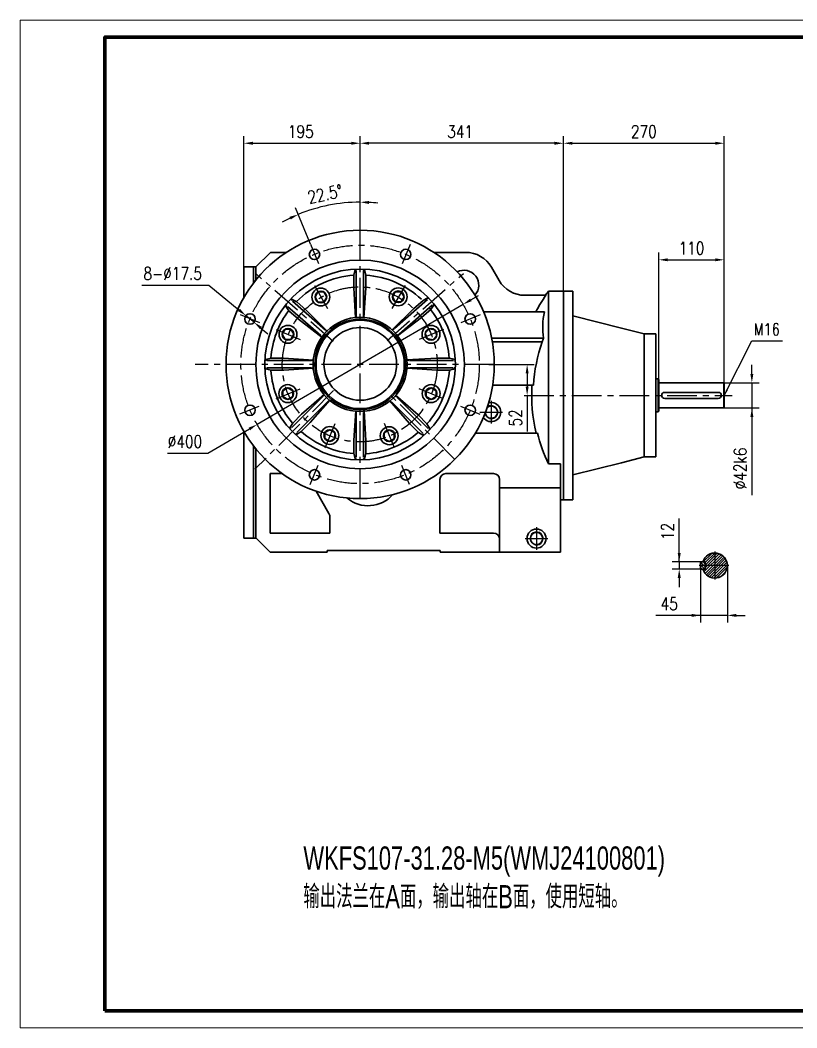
# Model space of a CAD drawing. Header units: millimetres. Extents: x -1466 to 8250, y 399 to 8593.
# Drawn here: x 5860 to 7163, y 1734 to 3425 of the extents above; entities that cross this region are included whole.
import ezdxf

# ---------------------------------------------------------------- set-up
doc = ezdxf.new("R2010")
doc.units = ezdxf.units.MM
doc.header["$LTSCALE"] = 40
doc.linetypes.add('CENTER', pattern=[2, 1.25, -0.25, 0.25, -0.25])
doc.layers.get('0').update_dxf_attribs({"lineweight": 35})
for name, color, linetype, lineweight in [('1轮廓实线层', 7, 'Continuous', 35), ('DRAWING', 7, 'Continuous', 35), ('图眶', 5, 'Continuous', 80), ('细实线', 4, 'Continuous', 20)]:
    doc.layers.add(name, color=color, linetype=linetype, lineweight=lineweight)
for name, color, linetype in [('2细线层', 4, 'Continuous'), ('3中心线层', 1, 'CENTER'), ('5剖面线层', 2, 'Continuous'), ('7标注层', 4, 'Continuous'), ('CENTER', 1, 'CENTER'), ('DD', 7, 'Continuous'), ('dim', 7, 'Continuous'), ('粗', 7, 'Continuous')]:
    doc.layers.add(name, color=color, linetype=linetype)
doc.styles.add('PC_TEXTSTYLE', font='romans.shx', dxfattribs={"width": 0.8, "bigfont": 'hzfs.shx'})
doc.styles.get("Standard").update_dxf_attribs({"font": 'thenor.shx', "width": 0.707, "bigfont": 'hztxt.shx'})
doc.styles.add('TH_GBDIM', font='romans.shx', dxfattribs={"width": 0.8, "bigfont": 'gbcbig.shx'})
doc.dimstyles.new('TH_GBDIM', dxfattribs={"dimscale": 4, "dimtxt": 3.5, "dimasz": 2.5, "dimexe": 2, "dimexo": 0, "dimgap": 1.5, "dimtad": 1, "dimdec": 1, "dimdsep": 46, "dimtxsty": 'TH_GBDIM', "dimcen": 2.5, "dimclrd": 130, "dimclre": 130, "dimclrt": 3, "dimadec": 1, "dimazin": 0, "dimtfac": 0.714286, "dimtdec": 1, "dimtmove": 0, "dimatfit": 3, "dimfxl": 1, "dimtolj": 1, "dimtzin": 0, "dimlwd": -1, "dimlwe": -1, "dimarcsym": 0})

# ---------------------------------------------------------------- blocks, each defined once
blk = doc.blocks.new('*D160')
at = {"layer": '7标注层', "color": 130}
for p, q in [((6616.1, 2955.4), (6629.1, 2962.9)), ((6603.2, 2947.8), (6257.5, 2746.5)), ((6174.7, 2698.2), (6244.6, 2738.9)), ((6107.3, 2698.2), (6174.7, 2698.2))]:
    blk.add_line(p, q, dxfattribs=at)
for points in [[(6614.9, 2957.5), (6617.4, 2953.2), (6603.2, 2947.8)], [(6245.8, 2736.7), (6243.3, 2741.1), (6257.5, 2746.5)]]:
    blk.add_solid(points, dxfattribs=at)
at = {"layer": 'Defpoints', "color": 0}
for p in [(6603.2, 2947.8), (6257.5, 2746.5)]:
    blk.add_point(p, dxfattribs=at)
at = {"layer": '7标注层', "color": 3, "insert": (6136.5, 2717.7), "char_height": 21, "attachment_point": 5, "style": 'TH_GBDIM'}
blk.add_mtext('\\A1;%%C400', dxfattribs=at)
blk = doc.blocks.new('*D161')
at = {"layer": '7标注层', "color": 130}
for p, q in [((6064.3, 2980.2), (6176.5, 2980.2)), ((6176.5, 2980.2), (6227.3, 2938.4)), ((6252.4, 2917.8), (6238.8, 2928.9)), ((6263.9, 2908.2), (6275.5, 2898.7))]:
    blk.add_line(p, q, dxfattribs=at)
for points in [[(6225.7, 2936.5), (6228.9, 2940.4), (6238.8, 2928.9)], [(6265.5, 2910.2), (6262.3, 2906.3), (6252.4, 2917.8)]]:
    blk.add_solid(points, dxfattribs=at)
at = {"layer": 'Defpoints', "color": 0}
for p in [(6238.8, 2928.9), (6252.4, 2917.8)]:
    blk.add_point(p, dxfattribs=at)
at = {"layer": '7标注层', "color": 3, "insert": (6115.9, 2999.7), "char_height": 21, "attachment_point": 5, "style": 'TH_GBDIM'}
blk.add_mtext('\\A1;8-%%c17.5{}{}', dxfattribs=at)
blk = doc.blocks.new('A$C5360')
at = {"layer": 'DRAWING'}
for p, q in [((0.1, 8.2), (2.3, 18.1)), ((2.3, 18.1), (3.7, 15.9)), ((16.3, 15.6), (17.9, 18.1)), ((20.1, 8.2), (17.9, 17.8)), ((0.1, 8.2), (0.1, -13)), ((4.1, 14.8), (4.1, -59.1)), ((16.1, 14.5), (16.1, -59.1)), ((20.1, 8.2), (20.1, -12.9)), ((0.1, -13), (3.1, -63.2)), ((20.1, -12.9), (16.7, -63)), ((3.2, -63.2), (3.9, -59.9)), ((16.6, -62.9), (16.1, -59.8))]:
    blk.add_line(p, q, dxfattribs=at)
blk = doc.blocks.new('*U78')
at = {"layer": '1轮廓实线层'}
for p, q in [((-4.9, 8.5), (-9.8, 0)), ((4.9, 8.5), (-4.9, 8.5)), ((9.8, 0), (4.9, 8.5)), ((4.9, -8.5), (9.8, 0)), ((-9.8, 0), (-4.9, -8.5)), ((-4.9, -8.5), (4.9, -8.5))]:
    blk.add_line(p, q, dxfattribs=at)
for radius in [15, 9.81]:
    blk.add_circle((0, 0), radius, dxfattribs=at)
blk = doc.blocks.new('*U79')
at = {"layer": '1轮廓实线层'}
for p, q in [((-4.9, 8.5), (-9.8, 0)), ((4.9, 8.5), (-4.9, 8.5)), ((9.8, 0), (4.9, 8.5)), ((4.9, -8.5), (9.8, 0)), ((-9.8, 0), (-4.9, -8.5)), ((-4.9, -8.5), (4.9, -8.5))]:
    blk.add_line(p, q, dxfattribs=at)
for radius in [15, 9.81]:
    blk.add_circle((0, 0), radius, dxfattribs=at)
blk = doc.blocks.new('*U80')
at = {"layer": '1轮廓实线层'}
for p, q in [((-3, 9.3), (-9.6, 2)), ((-9.6, 2), (-6.6, -7.3)), ((6.6, 7.3), (-3, 9.3)), ((9.6, -2), (6.6, 7.3)), ((-6.6, -7.3), (3, -9.3)), ((3, -9.3), (9.6, -2))]:
    blk.add_line(p, q, dxfattribs=at)
for radius in [15, 9.81]:
    blk.add_circle((0, 0), radius, dxfattribs=at)
blk = doc.blocks.new('*U81')
at = {"layer": '1轮廓实线层'}
for p, q in [((0, 9.8), (-8.5, 4.9)), ((-8.5, 4.9), (-8.5, -4.9)), ((8.5, 4.9), (0, 9.8)), ((8.5, -4.9), (8.5, 4.9)), ((-8.5, -4.9), (0, -9.8)), ((0, -9.8), (8.5, -4.9))]:
    blk.add_line(p, q, dxfattribs=at)
for radius in [15, 9.81]:
    blk.add_circle((0, 0), radius, dxfattribs=at)
blk = doc.blocks.new('*U82')
at = {"layer": '1轮廓实线层'}
for p, q in [((0, 9.8), (-8.5, 4.9)), ((-8.5, 4.9), (-8.5, -4.9)), ((8.5, 4.9), (0, 9.8)), ((8.5, -4.9), (8.5, 4.9)), ((-8.5, -4.9), (0, -9.8)), ((0, -9.8), (8.5, -4.9))]:
    blk.add_line(p, q, dxfattribs=at)
for radius in [15, 9.81]:
    blk.add_circle((0, 0), radius, dxfattribs=at)
blk = doc.blocks.new('*U83')
at = {"layer": '1轮廓实线层'}
for p, q in [((0, 9.8), (-8.5, 4.9)), ((-8.5, 4.9), (-8.5, -4.9)), ((8.5, 4.9), (0, 9.8)), ((8.5, -4.9), (8.5, 4.9)), ((-8.5, -4.9), (0, -9.8)), ((0, -9.8), (8.5, -4.9))]:
    blk.add_line(p, q, dxfattribs=at)
for radius in [15, 9.81]:
    blk.add_circle((0, 0), radius, dxfattribs=at)
blk = doc.blocks.new('*U84')
at = {"layer": '1轮廓实线层'}
for p, q in [((0, 9.8), (-8.5, 4.9)), ((-8.5, 4.9), (-8.5, -4.9)), ((8.5, 4.9), (0, 9.8)), ((8.5, -4.9), (8.5, 4.9)), ((-8.5, -4.9), (0, -9.8)), ((0, -9.8), (8.5, -4.9))]:
    blk.add_line(p, q, dxfattribs=at)
for radius in [15, 9.81]:
    blk.add_circle((0, 0), radius, dxfattribs=at)
blk = doc.blocks.new('*U85')
at = {"layer": '1轮廓实线层'}
for p, q in [((-4.9, 8.5), (-9.8, 0)), ((4.9, 8.5), (-4.9, 8.5)), ((9.8, 0), (4.9, 8.5)), ((4.9, -8.5), (9.8, 0)), ((-9.8, 0), (-4.9, -8.5)), ((-4.9, -8.5), (4.9, -8.5))]:
    blk.add_line(p, q, dxfattribs=at)
for radius in [15, 9.81]:
    blk.add_circle((0, 0), radius, dxfattribs=at)
blk = doc.blocks.new('*D162')
at = {"layer": '7标注层', "color": 130}
for p, q in [((6646.3, 2847.1), (6722.6, 2847.1)), ((6710.6, 2832.1), (6710.6, 2810.1)), ((6705.4, 2795.1), (6722.6, 2795.1)), ((6710.6, 2795.1), (6710.6, 2734.9))]:
    blk.add_line(p, q, dxfattribs=at)
for points in [[(6713.1, 2832.1), (6708.1, 2832.1), (6710.6, 2847.1)], [(6708.1, 2810.1), (6713.1, 2810.1), (6710.6, 2795.1)]]:
    blk.add_solid(points, dxfattribs=at)
at = {"layer": 'Defpoints', "color": 0}
for p in [(6646.3, 2847.1), (6705.4, 2795.1), (6710.6, 2795.1)]:
    blk.add_point(p, dxfattribs=at)
at = {"layer": '7标注层', "color": 3, "insert": (6691.1, 2757.5), "char_height": 21, "attachment_point": 5, "rotation": 90, "style": 'TH_GBDIM'}
blk.add_mtext('\\A1;52', dxfattribs=at)
blk = doc.blocks.new('*D163')
at = {"layer": '7标注层', "color": 130}
for p, q in [((6430.4, 3086.1), (6430.4, 3230.1)), ((6771.4, 2970.1), (6771.4, 3230.1)), ((6756.4, 3218.1), (6445.4, 3218.1))]:
    blk.add_line(p, q, dxfattribs=at)
for points in [[(6445.4, 3220.6), (6445.4, 3215.6), (6430.4, 3218.1)], [(6756.4, 3215.6), (6756.4, 3220.6), (6771.4, 3218.1)]]:
    blk.add_solid(points, dxfattribs=at)
at = {"layer": 'Defpoints', "color": 0}
for p in [(6430.4, 3218.1), (6430.4, 3086.1), (6771.4, 2970.1)]:
    blk.add_point(p, dxfattribs=at)
at = {"layer": '7标注层', "color": 3, "insert": (6598.1, 3237.6), "char_height": 21, "attachment_point": 5, "style": 'TH_GBDIM'}
blk.add_mtext('\\A1;341', dxfattribs=at)
blk = doc.blocks.new('*D164')
at = {"layer": '7标注层', "color": 130}
blk.add_line((6347.3, 3048.8), (6322, 3109.7), dxfattribs=at)
for start, end in [(90, 112.5), (83.6589, 86.8295), (115.6705, 118.8411)]:
    blk.add_arc((6430.4, 2848.2), 271.1, start, end, dxfattribs=at)
for points in [[(6445.4, 3121.3), (6445.3, 3116.3), (6430.4, 3119.3)], [(6313.9, 3090.2), (6311.9, 3094.8), (6326.6, 3098.6)]]:
    blk.add_solid(points, dxfattribs=at)
at = {"layer": 'Defpoints', "color": 0}
for p in [(6430.4, 3133.5), (6395, 3116.9), (6347.3, 3048.8), (6360.7, 3016.4), (6430.4, 2622.1)]:
    blk.add_point(p, dxfattribs=at)
at = {"layer": '7标注层', "color": 3, "insert": (6371.6, 3132.8), "char_height": 21, "attachment_point": 5, "rotation": 11.6598, "style": 'TH_GBDIM'}
blk.add_mtext('\\A1;22.5%%d', dxfattribs=at)
blk = doc.blocks.new('*D165')
at = {"layer": '7标注层', "color": 130}
for p, q in [((6235.4, 3010.6), (6235.4, 3230.1)), ((6430.4, 3072.1), (6430.4, 3230.1)), ((6250.4, 3218.1), (6415.4, 3218.1))]:
    blk.add_line(p, q, dxfattribs=at)
for points in [[(6250.4, 3220.6), (6250.4, 3215.6), (6235.4, 3218.1)], [(6415.4, 3215.6), (6415.4, 3220.6), (6430.4, 3218.1)]]:
    blk.add_solid(points, dxfattribs=at)
at = {"layer": 'Defpoints', "color": 0}
for p in [(6430.4, 3218.1), (6430.4, 3072.1), (6235.4, 3010.6)]:
    blk.add_point(p, dxfattribs=at)
at = {"layer": '7标注层', "color": 3, "insert": (6330.8, 3237.6), "char_height": 21, "attachment_point": 5, "style": 'TH_GBDIM'}
blk.add_mtext('\\A1;195', dxfattribs=at)
blk = doc.blocks.new('*D174')
at = {"layer": '7标注层', "color": 130}
for p, q in [((6965.8, 2515.8), (6965.8, 2588.6)), ((6965.8, 2530.8), (6965.8, 2545.8)), ((7008.1, 2515.8), (6953.8, 2515.8)), ((7008.1, 2503.8), (6953.8, 2503.8)), ((6965.8, 2515.8), (6965.8, 2503.8)), ((6965.8, 2488.8), (6965.8, 2473.8))]:
    blk.add_line(p, q, dxfattribs=at)
for points in [[(6963.3, 2530.8), (6968.3, 2530.8), (6965.8, 2515.8)], [(6968.3, 2488.8), (6963.3, 2488.8), (6965.8, 2503.8)]]:
    blk.add_solid(points, dxfattribs=at)
at = {"layer": 'Defpoints', "color": 0}
for p in [(6965.8, 2503.8), (7008.1, 2515.8), (7008.1, 2503.8)]:
    blk.add_point(p, dxfattribs=at)
at = {"layer": '7标注层', "color": 3, "insert": (6946.3, 2567.2), "char_height": 21, "attachment_point": 5, "rotation": 90, "style": 'TH_GBDIM'}
blk.add_mtext('\\A1;12{}{}', dxfattribs=at)
blk = doc.blocks.new('*D175')
at = {"layer": '7标注层', "color": 130}
for p, q in [((7001.6, 2509.8), (7001.6, 2414.2)), ((7046.6, 2509.8), (7046.6, 2414.2)), ((7001.6, 2426.2), (6926.4, 2426.2)), ((6986.6, 2426.2), (6971.6, 2426.2)), ((7046.6, 2426.2), (7001.6, 2426.2)), ((7061.6, 2426.2), (7076.6, 2426.2))]:
    blk.add_line(p, q, dxfattribs=at)
for points in [[(6986.6, 2423.7), (6986.6, 2428.7), (7001.6, 2426.2)], [(7061.6, 2428.7), (7061.6, 2423.7), (7046.6, 2426.2)]]:
    blk.add_solid(points, dxfattribs=at)
at = {"layer": 'Defpoints', "color": 0}
for p in [(7001.6, 2509.8), (7046.6, 2509.8), (7001.6, 2426.2)]:
    blk.add_point(p, dxfattribs=at)
at = {"layer": '7标注层', "color": 3, "insert": (6949, 2445.7), "char_height": 21, "attachment_point": 5, "style": 'TH_GBDIM'}
blk.add_mtext('\\A1;45{}{}', dxfattribs=at)
blk = doc.blocks.new('*D176')
at = {"layer": '7标注层', "color": 130}
for p, q in [((7087.7, 2831.2), (7087.7, 2846.2)), ((7040.4, 2816.2), (7099.7, 2816.2)), ((7087.7, 2816.2), (7087.7, 2774.2)), ((7040.4, 2774.2), (7099.7, 2774.2)), ((7087.7, 2774.2), (7087.7, 2627.7)), ((7087.7, 2759.2), (7087.7, 2744.2))]:
    blk.add_line(p, q, dxfattribs=at)
for points in [[(7085.2, 2831.2), (7090.2, 2831.2), (7087.7, 2816.2)], [(7090.2, 2759.2), (7085.2, 2759.2), (7087.7, 2774.2)]]:
    blk.add_solid(points, dxfattribs=at)
at = {"layer": 'Defpoints', "color": 0}
for p in [(7040.4, 2816.2), (7040.4, 2774.2), (7087.7, 2774.2)]:
    blk.add_point(p, dxfattribs=at)
at = {"layer": '7标注层', "color": 3, "insert": (7068.2, 2672.7), "char_height": 21, "attachment_point": 5, "rotation": 90, "style": 'TH_GBDIM'}
blk.add_mtext('\\A1;%%c42{}{k6}', dxfattribs=at)
blk = doc.blocks.new('*D177')
at = {"layer": '7标注层', "color": 130}
for p, q in [((6931.4, 2816.2), (6931.4, 3034.6)), ((7041.4, 2815.2), (7041.4, 3034.6)), ((6946.4, 3022.6), (7026.4, 3022.6))]:
    blk.add_line(p, q, dxfattribs=at)
for points in [[(6946.4, 3025.1), (6946.4, 3020.1), (6931.4, 3022.6)], [(7026.4, 3020.1), (7026.4, 3025.1), (7041.4, 3022.6)]]:
    blk.add_solid(points, dxfattribs=at)
at = {"layer": 'Defpoints', "color": 0}
for p in [(7041.4, 3022.6), (6931.4, 2816.2), (7041.4, 2815.2)]:
    blk.add_point(p, dxfattribs=at)
at = {"layer": '7标注层', "color": 3, "insert": (6986.4, 3042.1), "char_height": 21, "attachment_point": 5, "style": 'TH_GBDIM'}
blk.add_mtext('\\A1;110{}{}', dxfattribs=at)
blk = doc.blocks.new('*D178')
at = {"layer": '7标注层', "color": 130}
for p, q in [((6771.4, 2970.2), (6771.4, 3230.1)), ((7041.4, 2815.2), (7041.4, 3230.1)), ((6786.4, 3218.1), (7026.4, 3218.1))]:
    blk.add_line(p, q, dxfattribs=at)
for points in [[(6786.4, 3220.6), (6786.4, 3215.6), (6771.4, 3218.1)], [(7026.4, 3215.6), (7026.4, 3220.6), (7041.4, 3218.1)]]:
    blk.add_solid(points, dxfattribs=at)
at = {"layer": 'Defpoints', "color": 0}
for p in [(7041.4, 3218.1), (6771.4, 2970.2), (7041.4, 2815.2)]:
    blk.add_point(p, dxfattribs=at)
at = {"layer": '7标注层', "color": 3, "insert": (6906.4, 3237.6), "char_height": 21, "attachment_point": 5, "style": 'TH_GBDIM'}
blk.add_mtext('\\A1;270', dxfattribs=at)

msp = doc.modelspace()

# ---------------------------------------------------------------- hatches: boundary and pattern name
at = {"layer": '5剖面线层'}
h = msp.add_hatch(dxfattribs=at)
h.set_pattern_fill('ANSI31', color=256, angle=180, style=0)
h.set_pattern_definition([(45, (1649.1385, -4318.233), (-2.245064, 2.245064), [])])
h.paths.add_polyline_path([(7009.6, 2509.8), (7009.6, 2515.8), (7005.4, 2515.8, -0.331679), (7025.6, 2530.8), (7025.6, 2509.8)])
h.paths.add_polyline_path([(7009.6, 2503.8), (7009.6, 2509.8), (7025.6, 2509.8), (7025.6, 2488.8, -0.331679), (7005.4, 2503.8)])
h.paths.add_polyline_path([(7046.6, 2509.8, -0.414214), (7025.6, 2488.8), (7025.6, 2509.8)])
h.paths.add_polyline_path([(7025.6, 2509.8), (7025.6, 2530.8, -0.414214), (7046.6, 2509.8)])
h = msp.add_hatch(dxfattribs=at)
h.set_pattern_fill('ANSI31', color=256, angle=90, style=0)
h.set_pattern_definition([(135, (1649.1385, -4318.233), (-2.245064, -2.245064), [])])
h.paths.add_polyline_path([(7001.6, 2509.8), (7009.6, 2509.8), (7009.6, 2503.8), (7001.6, 2503.8)])
h.paths.add_polyline_path([(7001.6, 2509.8), (7001.6, 2515.8), (7009.6, 2515.8), (7009.6, 2509.8)])

# ---------------------------------------------------------------- linework, layer by layer
at = {"color": 7, "linetype": 'Continuous'}
for p, q in [((6279.9, 3035.1), (6255.4, 3010.6)), ((6306.7, 3035.1), (6279.9, 3035.1)), ((6554, 3035.1), (6607.5, 3035.1)), ((6251.4, 3010.6), (6235.4, 3010.6)), ((6235.4, 3010.6), (6235.4, 2959.4)), ((6255.4, 3010.6), (6251.4, 3010.6)), ((6251.4, 2983.5), (6251.4, 3010.6)), ((6255.4, 2988.6), (6255.4, 3010.6)), ((6650.8, 3010.1), (6663.5, 2988.1)), ((6706.8, 2963.1), (6741.8, 2963.1)), ((6746.4, 2970.1), (6746.4, 2680.2)), ((6771.4, 2970.1), (6746.4, 2970.1)), ((6771.4, 2970.2), (6771.4, 2620.2)), ((6771.4, 2970.1), (6771.4, 2620.1)), ((6771.4, 2970.1), (6771.4, 2620.1)), ((6637.4, 2935.1), (6739.5, 2935.1)), ((6737.9, 2891.1), (6651, 2891.1)), ((6907.1, 2898.4), (6907.1, 2795.2)), ((6926.4, 2841.2), (6926.4, 2898.4)), ((6736.1, 2885.1), (6652.1, 2885.1)), ((6926.4, 2841.2), (6926.4, 2795.2)), ((6652.6, 2812.1), (6721.2, 2812.1)), ((6907.1, 2795.2), (6907.1, 2692)), ((6926.4, 2795.2), (6926.4, 2692)), ((6926.4, 2692), (6926.4, 2750.2)), ((6235.4, 2734.9), (6235.4, 2555.6)), ((6728.1, 2732.1), (6623.7, 2732.1)), ((6251.4, 2555.6), (6251.4, 2710.8)), ((6255.4, 2556.1), (6255.4, 2705.7)), ((6746.4, 2680.2), (6766.4, 2680.2)), ((6766.4, 2680.2), (6766.4, 2639.9)), ((6279.4, 2564.1), (6279.4, 2664.1)), ((6279.4, 2664.1), (6299.5, 2664.1)), ((6564.4, 2564.1), (6564.4, 2654.1)), ((6574.4, 2664.1), (6654.4, 2664.1)), ((6664.4, 2654.1), (6664.4, 2639.9)), ((6664.4, 2639.9), (6664.4, 2566.2)), ((6664.4, 2639.9), (6766.4, 2639.9)), ((6766.4, 2532.1), (6766.4, 2639.9)), ((6356.4, 2634.6), (6378, 2597.2)), ((6766.4, 2620.1), (6771.4, 2620.1)), ((6379.4, 2592.2), (6379.4, 2564.1)), ((6251.4, 2555.6), (6235.4, 2555.6)), ((6255.4, 2555.6), (6251.4, 2555.6)), ((6255.4, 2555.6), (6255.4, 2556.1)), ((6255.4, 2556.1), (6279.4, 2532.1)), ((6379.4, 2564.1), (6279.4, 2564.1)), ((6654.4, 2564.1), (6564.4, 2564.1)), ((6664.4, 2566.2), (6664.4, 2554.1)), ((6664.4, 2532.1), (6664.4, 2554.1)), ((6374.9, 2532.1), (6279.4, 2532.1)), ((6374.9, 2532.1), (6374.9, 2535.1)), ((6564.9, 2535.1), (6374.9, 2535.1)), ((6564.9, 2535.1), (6564.9, 2532.1)), ((6664.4, 2532.1), (6564.9, 2532.1)), ((6664.4, 2532.1), (6766.4, 2532.1))]:
    msp.add_line(p, q, dxfattribs=at)
for p, q in [((6771.4, 2970.2), (6787.4, 2970.2)), ((6771.4, 2970.1), (6771.4, 2620.1)), ((6771.4, 2970.1), (6771.4, 2620.1)), ((6771.4, 2970.1), (6771.4, 2620.1)), ((6787.4, 2795.2), (6787.4, 2970.2)), ((6907.1, 2898.4), (6926.4, 2898.4)), ((6926.4, 2822.7), (6930.4, 2822.7)), ((6771.4, 2795.2), (6771.4, 2620.2)), ((6771.4, 2795.2), (6771.4, 2654.7)), ((6787.4, 2795.2), (6787.4, 2654.7)), ((6926.4, 2767.7), (6930.4, 2767.7)), ((6907.1, 2692), (6926.4, 2692)), ((6787.4, 2635.7), (6787.4, 2654.7)), ((6771.4, 2620.2), (6787.4, 2620.2)), ((6787.4, 2635.7), (6787.4, 2620.2))]:
    msp.add_line(p, q)
at = {"flags": 128}
for points in [[(6907.1, 2898.4), (6868.9, 2908.1), (6787.4, 2928.5)], [(6907.1, 2692), (6868.9, 2682.3), (6787.4, 2661.9)]]:
    msp.add_lwpolyline(points, dxfattribs=at)
for radius in [225, 225, 175, 160, 79, 76, 74]:
    msp.add_circle((6430.4, 2847.1), radius)
at = {"color": 7, "linetype": 'Continuous'}
for radius in [16, 10.3]:
    msp.add_circle((6726.4, 2555.1), radius, dxfattribs=at)
for centre, radius, start, end in [((6607.5, 2985.1), 50, 30, 90), ((6604.4, 2980.1), 25, 318.1031, 116.6832), ((6706.8, 3013.1), 50, 210, 270), ((6990, 2795.1), 299.7, 145.9105, 152.1556), ((6990, 2795.1), 300, 144.3147, 145.9442), ((6864.9, 2908.4), 128.2, 167.9749, 187.7944), ((6986.8, 2811.8), 261.2, 162.3474, 163.7034), ((6990, 2795.1), 269.4, 160.4836, 176.382), ((6990, 2795.1), 271.8, 176.4139, 193.4028), ((6650.4, 2767.1), 16, 213.7527, 106.2811), ((6650.4, 2767.1), 10.3, 186.9066, 133.1272), ((6650.4, 2767.1), 11, 193.488, 195), ((6990, 2795.1), 269.4, 193.5241, 205.2449), ((6574.4, 2654.1), 10, 90, 180), ((6654.4, 2654.1), 10, 0, 90), ((6443.9, 2665.1), 55, 229.6415, 318.8429), ((6369.4, 2592.2), 10, 0, 30), ((6654.4, 2554.1), 10, 0, 90)]:
    msp.add_arc(centre, radius, start, end, dxfattribs=at)
for start, end in [(94.0653, 135.3487), (46.7665, 86.3063), (4.0272, 39.1211), (142.994, 176.0046), (183.6497, 221.0079), (318.3442, 356.382), (228.653, 266.0044), (273.6495, 310.6988)]:
    msp.add_arc((6430.4, 2847.1), 150, start, end)
at = {"color": 7, "linetype": 'Continuous', "lineweight": -2}
for centre, end in [((6650.4, 2767.1), 126.5457), ((6726.4, 2555.1), 195)]:
    msp.add_arc(centre, 11, 255, end, dxfattribs=at)
at = {"layer": '1轮廓实线层'}
for p, q in [((6771.4, 2970.2), (6771.4, 2620.2)), ((6771.4, 2970.2), (6771.4, 2620.2)), ((6771.4, 2970.2), (6771.4, 2620.2)), ((6771.4, 2970.1), (6771.4, 2620.1)), ((6771.4, 2970.1), (6771.4, 2620.1)), ((7001.6, 2515.8), (7009.6, 2515.8)), ((7001.6, 2515.8), (7001.6, 2503.8)), ((7009.6, 2503.8), (7001.6, 2503.8)), ((7009.6, 2515.8), (7009.6, 2503.8))]:
    msp.add_line(p, q, dxfattribs=at)
at = {"layer": '1轮廓实线层', "ltscale": 14}
msp.add_line((6771.4, 2970.1), (6771.4, 2620.1), dxfattribs=at)
msp.add_line((6771.4, 2970.1), (6771.4, 2620.1), dxfattribs=at)
msp.add_line((6771.4, 2970.1), (6771.4, 2620.1), dxfattribs=at)
at = {"layer": '1轮廓实线层', "ltscale": 7}
msp.add_line((6771.4, 2660.4), (6771.4, 2929.8), dxfattribs=at)
at = {"layer": '1轮廓实线层', "ltscale": 0.25}
for p, q in [((6930.4, 2822.7), (6930.4, 2767.7)), ((6930.4, 2822.7), (6931.4, 2821.7)), ((6931.4, 2821.7), (6931.4, 2768.7)), ((7040.4, 2816.2), (6931.4, 2816.2)), ((7040.4, 2816.2), (7040.4, 2774.2)), ((7040.4, 2816.2), (7041.4, 2815.2)), ((7041.4, 2775.2), (7041.4, 2815.2)), ((7031.4, 2800.2), (6941.4, 2800.2)), ((6941.4, 2790.2), (7031.4, 2790.2)), ((7040.4, 2774.2), (6931.4, 2774.2)), ((7040.4, 2774.2), (7041.4, 2775.2)), ((6930.4, 2767.7), (6931.4, 2768.7))]:
    msp.add_line(p, q, dxfattribs=at)
at = {"layer": '1轮廓实线层'}
msp.add_circle((6430.7, 2848), 61, dxfattribs=at)
at = {"layer": '1轮廓实线层', "ltscale": 0.25}
for centre, start, end in [((6941.4, 2795.2), 90, 270), ((7031.4, 2795.2), 270, 90)]:
    msp.add_arc(centre, 5, start, end, dxfattribs=at)
at = {"layer": '1轮廓实线层'}
msp.add_arc((7025.6, 2509.8), 21, 196.6015, 163.3985, dxfattribs=at)
at = {"layer": '3中心线层'}
for p, q in [((6589.3, 2687.9), (6476.9, 2800.2)), ((6705.4, 2795.1), (7054.8, 2795.1)), ((6650.4, 2786.1), (6650.4, 2748.1)), ((6631.4, 2767.1), (6669.4, 2767.1)), ((6726.4, 2574.1), (6726.4, 2536.1)), ((6707.4, 2555.1), (6745.4, 2555.1)), ((7025.6, 2533.3), (7025.6, 2486.3)), ((7049.1, 2509.8), (6998.8, 2509.8))]:
    msp.add_line(p, q, dxfattribs=at)
at = {"layer": 'CENTER'}
for p, q in [((6430.4, 2622.1), (6430.4, 3133.5)), ((6385.3, 2885.4), (6255.9, 2998.9)), ((6475.5, 2887.3), (6603.9, 2999.9)), ((6655.4, 2847.1), (6153.4, 2847.1)), ((6385.8, 2803.2), (6253.6, 2671.2))]:
    msp.add_line(p, q, dxfattribs=at)
at = {"layer": 'CENTER', "color": 1}
for p, q in [((6347.3, 3048.8), (6360.7, 3016.4)), ((6514.2, 3048.5), (6500.8, 3016.1)), ((6353.8, 2979.3), (6375.8, 2941.2)), ((6505.8, 2979.3), (6483.8, 2941.2)), ((6229, 2931), (6261.4, 2917.6)), ((6632, 2930.2), (6599.6, 2916.8)), ((6289.4, 2905.8), (6330, 2889)), ((6570.3, 2905.8), (6529.6, 2889)), ((6289.4, 2789.5), (6330, 2806.3)), ((6570.3, 2789.5), (6529.6, 2806.3)), ((6228.7, 2764), (6261.1, 2777.4)), ((6631.7, 2763.3), (6599.4, 2776.7)), ((6371.7, 2707.2), (6388.5, 2747.9)), ((6488, 2707.2), (6471.2, 2747.9)), ((6346.5, 2645.8), (6359.9, 2678.1)), ((6513.5, 2645.5), (6500.1, 2677.8))]:
    msp.add_line(p, q, dxfattribs=at)
at = {"layer": 'CENTER'}
for centre, radius in [((6430.4, 2847.1), 200), ((6429.8, 2847.2), 130)]:
    msp.add_circle(centre, radius, dxfattribs=at)
at = {"layer": 'DD', "linetype": 'Continuous'}
msp.add_line((6771.4, 2704.6), (6771.4, 2929.7), dxfattribs=at)
at = {"layer": 'Defpoints', "color": 0, "linetype": 'ByBlock'}
for p in [(6353.8, 2979.3), (6353.8, 2979.3), (6353.8, 2979.3), (6289.4, 2905.8), (6289.4, 2905.8), (6289.4, 2789.5), (6289.4, 2789.5), (6371.7, 2707.2)]:
    msp.add_point(p, dxfattribs=at)
at = {"layer": 'dim'}
msp.add_line((6430.4, 2847.1), (6430.4, 2883.4), dxfattribs=at)
at = {"layer": 'DRAWING'}
for p, q in [((6419.8, 2996.6), (6422, 3006.5)), ((6419.8, 2996.6), (6419.8, 2975.4)), ((6422, 3006.5), (6423.5, 3004.3)), ((6423.8, 3003.2), (6423.8, 2929.3)), ((6435.8, 3002.9), (6435.8, 2929.3)), ((6436.1, 3004), (6437.6, 3006.5)), ((6439.8, 2996.6), (6437.6, 3006.2)), ((6439.8, 2996.6), (6439.8, 2975.5)), ((6419.8, 2975.4), (6422.9, 2925.2)), ((6439.8, 2975.5), (6436.5, 2925.4)), ((6422.9, 2925.2), (6423.7, 2928.5)), ((6436.3, 2925.5), (6435.9, 2928.6))]:
    msp.add_line(p, q, dxfattribs=at)
for centre in [(6353.8, 3031.6), (6506.9, 3031.6), (6245.6, 2923.3), (6615.1, 2923.3), (6245.6, 2770.3), (6615.1, 2770.3), (6353.8, 2662), (6506.9, 2662)]:
    msp.add_circle(centre, 8.75, dxfattribs=at)
for centre, radius, start, end in [((6421.8, 3003.2), 2, 360, 33.7142), ((6437.8, 3002.9), 2, 149.0131, 180), ((6420.8, 2929.3), 3, 343.7981, 360), ((6421.8, 2931.2), 2, 349.9831, 360), ((6437.8, 2932.7), 2, 180, 185.7158), ((6438.8, 2929.3), 3, 180, 192.5082)]:
    msp.add_arc(centre, radius, start, end, dxfattribs=at)
at = {"layer": '图眶'}
msp.add_lwpolyline([(6002.2, 1762.9), (8221.6, 1762.9), (8221.6, 3396.1), (6002.2, 3396.1)], close=True, dxfattribs=at)
at = {"layer": '粗', "linetype": 'Continuous'}
msp.add_line((6771.4, 2692.5), (6771.4, 2943.7), dxfattribs=at)
at = {"layer": '细实线'}
msp.add_lwpolyline([(5860, 1734.4), (8250, 1734.4), (8250, 3424.6), (5860, 3424.6)], close=True, dxfattribs=at)

# ---------------------------------------------------------------- block references
at = {"layer": '7标注层'}
for name, p in [('*U78', (6364.5, 2960.2)), ('*U79', (6494.3, 2960.6)), ('*U85', (6309.3, 2897.7)), ('*U80', (6549.4, 2897.7)), ('*U84', (6309, 2798.2)), ('*U81', (6549.5, 2798.2)), ('*U83', (6379.5, 2727.9)), ('*U82', (6479.2, 2727.5))]:
    msp.add_blockref(name, p, dxfattribs=at)
at = {"layer": 'DRAWING'}
for p, rotation in [((6317.1, 2931.6), 48.74999999999866), ((6529.7, 2949.2), 311.2500000000014), ((6289.2, 2837.5), 90.00000000000001), ((6572.1, 2857.7), 270), ((6337.3, 2740.4), 134.9999999999908), ((6536.8, 2753.2), 225.0000000000092), ((6440, 2706.4), 180)]:
    msp.add_blockref('A$C5360', p, dxfattribs=dict(at, rotation=rotation))

# ---------------------------------------------------------------- texts
at = {"layer": '2细线层', "insert": (7090.8, 2916), "char_height": 20, "width": 102.227, "attachment_point": 1, "style": 'PC_TEXTSTYLE'}
msp.add_mtext('M16', dxfattribs=at)
at = {"layer": '7标注层', "insert": (6335.2, 2038.7), "char_height": 38.88, "width": 871.573, "attachment_point": 1}
msp.add_mtext('WKFS107-31.28-M5(WMJ24100801)\\P输出法兰在A面，输出轴在B面，使用短轴。', dxfattribs=at)

# ---------------------------------------------------------------- dimensions: what is measured, and where the dimension line sits
at = {"layer": '7标注层'}
for base, p1, p2, angle, picture, middle in [((6430.4, 3218.1), (6235.4, 3010.6), (6430.4, 3072.1), 0, '*D165', (6330.8, 3218.1)), ((6430.4, 3218.1), (6771.4, 2970.1), (6430.4, 3086.1), 0, '*D163', (6598.1, 3218.1)), ((6710.6, 2795.1), (6646.3, 2847.1), (6705.4, 2795.1), 90, '*D162', (6710.6, 2757.5))]:
    dim = msp.add_linear_dim(base=base, p1=p1, p2=p2, angle=angle, dimstyle='TH_GBDIM', override={"dimscale": 6, "dimdec": 0, "dimtdec": 0}, dxfattribs=at)
    dim.commit()
    dim.dimension.update_dxf_attribs({"geometry": picture, "text_midpoint": middle, "dimtype": 160})
dim = msp.add_linear_dim(base=(7041.4, 3218.1), p1=(6771.4, 2970.2), p2=(7041.4, 2815.2), angle=0, dimstyle='TH_GBDIM', override={"dimscale": 6, "dimdec": 0, "dimtxsty": 'TH_GBDIM', "dimtdec": 0}, dxfattribs=at)
dim.commit()
dim.dimension.update_dxf_attribs({"geometry": '*D178', "text_midpoint": (6906.4, 3237.6)})
dim = msp.add_angular_dim_2l(base=(6395, 3116.9), line1=((6430.4, 2622.1), (6430.4, 3133.5)), line2=((6347.3, 3048.8), (6360.7, 3016.4)), dimstyle='TH_GBDIM', override={"dimscale": 6, "dimdec": 0, "dimtdec": 0}, dxfattribs=at)
dim.commit()
dim.dimension.update_dxf_attribs({"geometry": '*D164', "text_midpoint": (6375.6, 3113.7), "dimtype": 162})
for base, p1, p2, angle, text, picture, middle in [((7041.4, 3022.6), (6931.4, 2816.2), (7041.4, 2815.2), 0, '<>{}{}', '*D177', (6986.4, 3022.6)), ((7087.7, 2774.2), (7040.4, 2816.2), (7040.4, 2774.2), 90, '%%c<>{}{k6}', '*D176', (7087.7, 2672.7)), ((6965.8, 2503.8), (7008.1, 2515.8), (7008.1, 2503.8), 90, '<>{}{}', '*D174', (6965.8, 2567.2)), ((7001.6, 2426.2), (7046.6, 2509.8), (7001.6, 2509.8), 180, '<>{}{}', '*D175', (6949, 2426.2))]:
    dim = msp.add_linear_dim(base=base, p1=p1, p2=p2, angle=angle, text=text, dimstyle='TH_GBDIM', override={"dimscale": 6, "dimdec": 0, "dimtxsty": 'TH_GBDIM', "dimtdec": 0}, dxfattribs=at)
    dim.commit()
    dim.dimension.update_dxf_attribs({"geometry": picture, "text_midpoint": middle, "dimtype": 160})
for p1, p2, text, picture, middle in [((6252.4, 2917.8), (6238.8, 2928.9), '8-%%c17.5{}{}', '*D161', (6115.9, 2980.2)), ((6603.2, 2947.8), (6257.5, 2746.5), '%%C400', '*D160', (6136.5, 2698.2))]:
    dim = msp.add_diameter_dim_2p(p1=p1, p2=p2, text=text, dimstyle='TH_GBDIM', override={"dimscale": 6, "dimtih": 1, "dimtoh": 1, "dimdec": 0, "dimtdec": 0}, dxfattribs=at)
    dim.commit()
    dim.dimension.update_dxf_attribs({"geometry": picture, "text_midpoint": middle, "dimtype": 163})

# ---------------------------------------------------------------- leaders
msp.add_leader([(7041.4, 2795.2), (7087.7, 2886.8), (7139.3, 2886.8)], dimstyle='TH_GBDIM', override={"dimgap": 1.5, "dimtad": 0}, dxfattribs=at)

doc.saveas('drawing.dxf')
